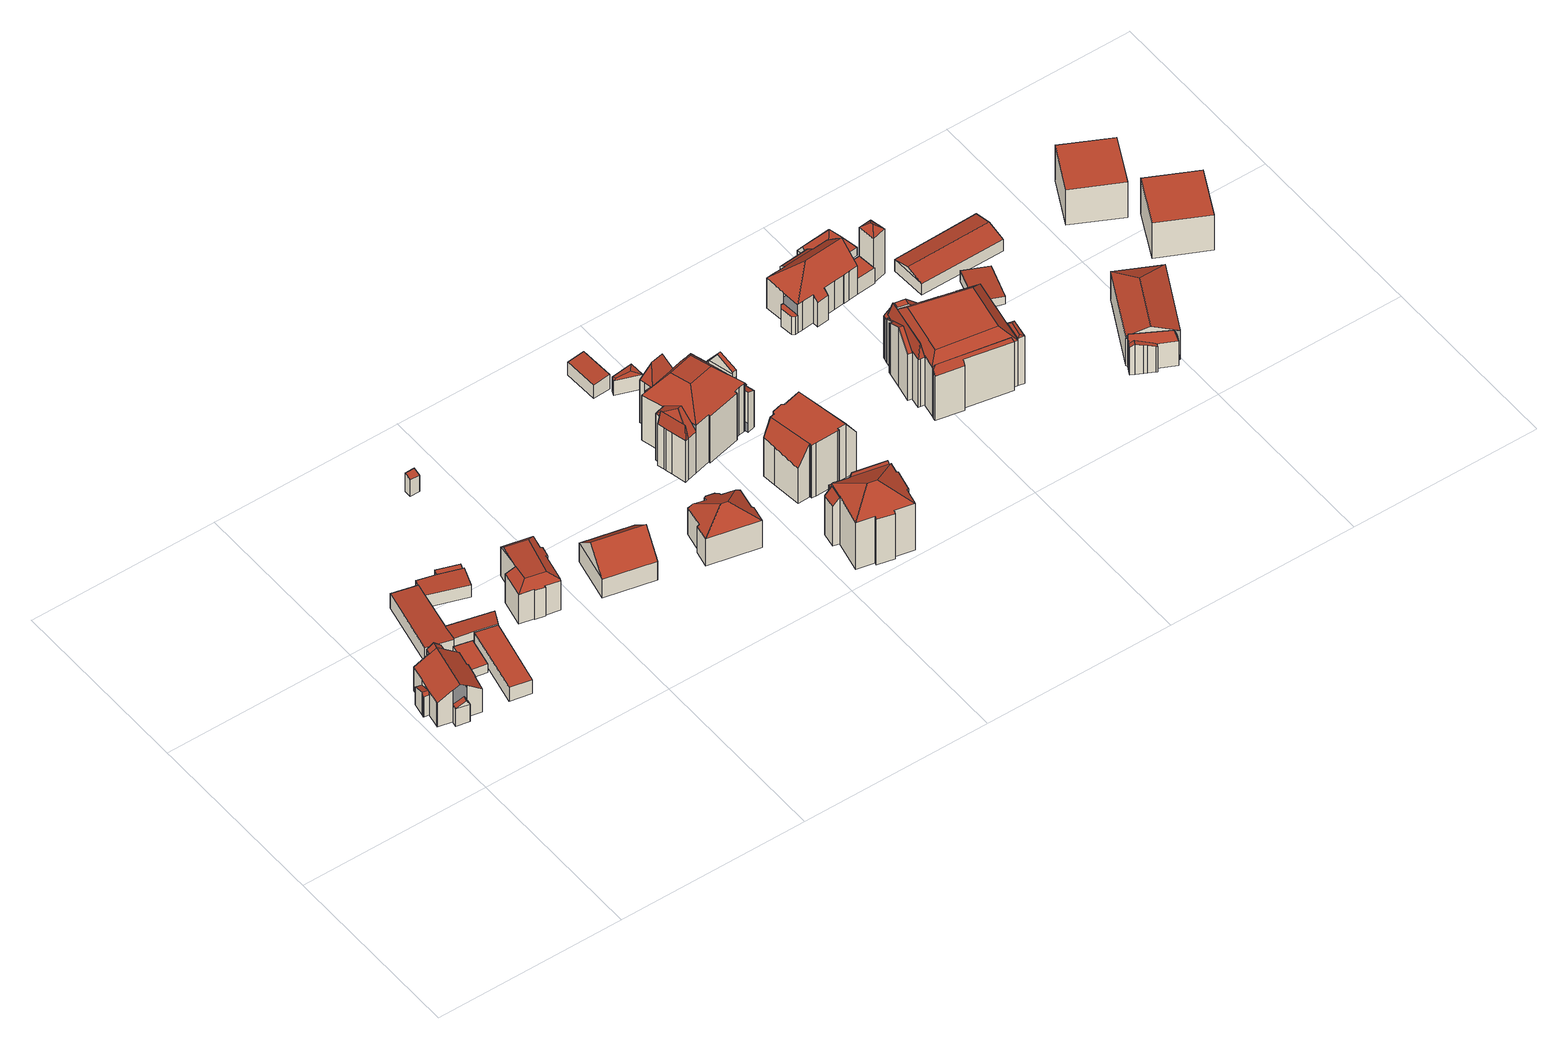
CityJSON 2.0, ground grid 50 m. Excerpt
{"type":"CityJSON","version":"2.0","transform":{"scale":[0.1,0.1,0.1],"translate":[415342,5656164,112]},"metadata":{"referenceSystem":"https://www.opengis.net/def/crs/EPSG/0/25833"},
"CityObjects":{
"building1":{"type":"Building","attributes":{"Gemeindeschluessel":14612000,"Geometrietyp2DReferenz":"3000","function":"31001_9998","roofType":"9999"},"children":["building1-1","building1-2","building1-3","building1-4"]},
"building1-1":{"type":"BuildingPart","attributes":{"Dachtyp_tdc":"tdcGableRoof","Dachneigung":38.47,"QualitaetDacherkennung":21,"Geometrietyp2DReferenz":"3000","measuredHeight":11.34,"roofType":"3100"},"parents":["building1"],"geometry":[{"type":"MultiSurface","lod":"2","boundaries":[[[0,1,2,3]],[[1,4,5,2]],[[4,6,7,5]],[[4,1,8]],[[1,0,9,10,8]],[[6,4,8,10,11]],[[3,2,5,7,12]]],"semantics":{"surfaces":[{"type":"WallSurface"},{"type":"RoofSurface"},{"type":"GroundSurface"}],"values":[0,0,0,0,1,1,2]}}]},
"building1-2":{"type":"BuildingPart","attributes":{"Dachtyp_tdc":"tdcGableRoof","Dachneigung":35.8,"QualitaetDacherkennung":58,"Geometrietyp2DReferenz":"3000","measuredHeight":11.21,"roofType":"3100"},"parents":["building1"],"geometry":[{"type":"MultiSurface","lod":"2","boundaries":[[[13,14,15,16]],[[14,17,18,15]],[[17,19,18]],[[20,21,22]],[[20,23,24,21]],[[23,0,3,24]],[[25,26,27,7,6]],[[26,28,29,27]],[[28,30,31,29]],[[30,32,33,31]],[[32,34,35,33]],[[34,36,37,35]],[[36,38,39,37]],[[38,40,39]],[[41,42,43]],[[41,13,16,42]],[[44,38,36,34,32,30,28,26,25,11,45]],[[45,9,0,23,20,17,14,13,41,44]],[[16,15,18,46,21,24,3,12,7,27,29,31,33,35,37,39,47,42]]],"semantics":{"surfaces":[{"type":"WallSurface"},{"type":"RoofSurface"},{"type":"GroundSurface"}],"values":[0,0,0,0,0,0,0,0,0,0,0,0,0,0,0,0,1,1,2]}}]},
"building1-3":{"type":"BuildingPart","attributes":{"Dachtyp_tdc":"tdcGableRoof","Dachneigung":24.29,"QualitaetDacherkennung":15,"Geometrietyp2DReferenz":"3000","measuredHeight":7.27,"roofType":"3100"},"parents":["building1"],"geometry":[{"type":"MultiSurface","lod":"2","boundaries":[[[19,48,49,18]],[[48,50,51,49]],[[50,52,53,51]],[[52,54,55,53]],[[54,22,21,55]],[[52,50,48,19,56]],[[56,22,54,52]],[[46,18,49,51,53,55,21]]],"semantics":{"surfaces":[{"type":"WallSurface"},{"type":"RoofSurface"},{"type":"GroundSurface"}],"values":[0,0,0,0,0,1,1,2]}}]},
"building1-4":{"type":"BuildingPart","attributes":{"Dachtyp_tdc":"tdcGableRoof","Dachneigung":25.7,"QualitaetDacherkennung":9,"Geometrietyp2DReferenz":"3000","measuredHeight":6.84,"roofType":"3100"},"parents":["building1"],"geometry":[{"type":"MultiSurface","lod":"2","boundaries":[[[40,57,58,39]],[[57,59,60,58]],[[59,43,42,60]],[[59,57,61]],[[57,40,62,61]],[[43,59,61,62,63]],[[39,58,60,42,47]]],"semantics":{"surfaces":[{"type":"WallSurface"},{"type":"RoofSurface"},{"type":"GroundSurface"}],"values":[0,0,0,0,1,1,2]}}]},
"building2":{"type":"Building","attributes":{"Dachtyp_tdc":"tdcPolyFlatRoof","Gemeindeschluessel":14612000,"Dachneigung":0,"QualitaetDacherkennung":89,"Geometrietyp2DReferenz":"3000","measuredHeight":2.73,"function":"31001_9998","roofType":"1000"},"geometry":[{"type":"Solid","lod":"2","boundaries":[[[[64,65,66,67]],[[65,68,69,66]],[[68,70,71,69]],[[70,64,67,71]],[[70,68,65,64]],[[67,66,69,71]]]],"semantics":{"surfaces":[{"type":"WallSurface"},{"type":"RoofSurface"},{"type":"GroundSurface"}],"values":[[0,0,0,0,1,2]]}}]},
"building3":{"type":"Building","attributes":{"Dachtyp_tdc":"tdcPolyFlatRoof","Gemeindeschluessel":14612000,"Dachneigung":0,"QualitaetDacherkennung":85,"Geometrietyp2DReferenz":"3000","measuredHeight":4.4,"function":"31001_9998","roofType":"1000"},"geometry":[{"type":"Solid","lod":"2","boundaries":[[[[72,73,74,75]],[[73,76,77,74]],[[76,78,79,77]],[[78,72,75,79]],[[78,76,73,72]],[[75,74,77,79]]]],"semantics":{"surfaces":[{"type":"WallSurface"},{"type":"RoofSurface"},{"type":"GroundSurface"}],"values":[[0,0,0,0,1,2]]}}]},
"building4":{"type":"Building","attributes":{"Gemeindeschluessel":14612000,"Geometrietyp2DReferenz":"3000","function":"31001_9998","roofType":"9999"},"children":["building4-1","building4-2"]},
"building4-1":{"type":"BuildingPart","attributes":{"Dachtyp_tdc":"tdcPolyFlatRoof","Dachneigung":3.58,"QualitaetDacherkennung":73,"Geometrietyp2DReferenz":"3000","measuredHeight":4.31,"roofType":"2100"},"parents":["building4"],"geometry":[{"type":"MultiSurface","lod":"2","boundaries":[[[80,81,82,83]],[[81,84,85,82]],[[84,86,87,85]],[[86,88,89,90,87]],[[88,86,84,81,80,91]],[[83,82,85,87,90]]],"semantics":{"surfaces":[{"type":"WallSurface"},{"type":"RoofSurface"},{"type":"GroundSurface"}],"values":[0,0,0,0,1,2]}}]},
"building4-2":{"type":"BuildingPart","attributes":{"Dachtyp_tdc":"tdcPolyFlatRoof","Dachneigung":3.45,"QualitaetDacherkennung":62,"Geometrietyp2DReferenz":"3000","measuredHeight":4.46,"roofType":"2100"},"parents":["building4"],"geometry":[{"type":"MultiSurface","lod":"2","boundaries":[[[92,93,94,95]],[[93,96,97,94]],[[96,80,83,97]],[[89,98,99,90]],[[98,92,95,99]],[[98,89,91,80,96,93,92]],[[95,94,97,83,90,99]]],"semantics":{"surfaces":[{"type":"WallSurface"},{"type":"RoofSurface"},{"type":"GroundSurface"}],"values":[0,0,0,0,0,1,2]}}]},
"building5":{"type":"Building","attributes":{"Dachtyp_tdc":"tdcPolyFlatRoof","Gemeindeschluessel":14612000,"Dachneigung":3.29,"QualitaetDacherkennung":78,"Geometrietyp2DReferenz":"3000","measuredHeight":4.27,"function":"31001_9998","roofType":"2100"},"geometry":[{"type":"Solid","lod":"2","boundaries":[[[[100,101,102,103]],[[101,104,97,102]],[[104,93,94,97]],[[93,105,106,94]],[[105,107,108,106]],[[107,100,103,108]],[[107,105,93,104,101,100]],[[103,102,97,94,106,108]]]],"semantics":{"surfaces":[{"type":"WallSurface"},{"type":"RoofSurface"},{"type":"GroundSurface"}],"values":[[0,0,0,0,0,0,1,2]]}}]},
"building6":{"type":"Building","attributes":{"Dachtyp_tdc":"tdcPolyFlatRoof","Gemeindeschluessel":14612000,"Dachneigung":0,"QualitaetDacherkennung":42,"Geometrietyp2DReferenz":"3000","measuredHeight":2.78,"function":"31001_9998","roofType":"1000"},"geometry":[{"type":"Solid","lod":"2","boundaries":[[[[109,110,111,112]],[[110,113,114,111]],[[113,115,116,114]],[[115,109,112,116]],[[115,113,110,109]],[[112,111,114,116]]]],"semantics":{"surfaces":[{"type":"WallSurface"},{"type":"RoofSurface"},{"type":"GroundSurface"}],"values":[[0,0,0,0,1,2]]}}]},
"building7":{"type":"Building","attributes":{"Dachtyp_tdc":"tdcFreeFormRoof","Gemeindeschluessel":14612000,"Dachneigung":2.53,"QualitaetDacherkennung":41,"Geometrietyp2DReferenz":"3000","measuredHeight":10.73,"function":"31001_9998","roofType":"5000"},"geometry":[{"type":"Solid","lod":"2","boundaries":[[[[117,118,119,120]],[[118,121,122,119]],[[121,123,124,122]],[[123,125,126,124]],[[125,127,128,126]],[[127,129,130,128]],[[129,131,132,130]],[[131,133,134,132]],[[133,135,136,134]],[[135,137,138,136]],[[137,139,140,138]],[[139,141,142,140]],[[141,143,144,142]],[[143,117,120,144]],[[145,146,131,129,147]],[[133,146,145,148,149,139,137,135]],[[117,143,141,149,148,150,151,121,118]],[[150,152,125,123,151]],[[148,145,147,127,152,150]],[[127,125,152]],[[141,139,149]],[[123,121,151]],[[133,131,146]],[[129,127,147]],[[120,119,122,124,126,128,130,132,134,136,138,140,142,144]]]],"semantics":{"surfaces":[{"type":"WallSurface"},{"type":"RoofSurface"},{"type":"GroundSurface"}],"values":[[0,0,0,0,0,0,0,0,0,0,0,0,0,0,1,1,1,1,1,0,0,0,0,0,2]]}}]},
"building8":{"type":"Building","attributes":{"Dachtyp_tdc":"tdcPolyFlatRoof","Gemeindeschluessel":14612000,"Dachneigung":16.25,"QualitaetDacherkennung":75,"Geometrietyp2DReferenz":"3000","measuredHeight":5.81,"function":"31001_9998","roofType":"2100"},"geometry":[{"type":"Solid","lod":"2","boundaries":[[[[153,154,155,156]],[[154,157,158,155]],[[157,159,160,158]],[[159,161,162,160]],[[161,153,156,162]],[[161,159,157,154,153]],[[156,155,158,160,162]]]],"semantics":{"surfaces":[{"type":"WallSurface"},{"type":"RoofSurface"},{"type":"GroundSurface"}],"values":[[0,0,0,0,0,1,2]]}}]},
"building9":{"type":"Building","attributes":{"Dachtyp_tdc":"tdcGableRoof","Gemeindeschluessel":14612000,"Dachneigung":44.72,"QualitaetDacherkennung":78,"Geometrietyp2DReferenz":"3000","measuredHeight":11.94,"function":"31001_9998","roofType":"3100"},"geometry":[{"type":"Solid","lod":"2","boundaries":[[[[163,164,165,166]],[[164,167,168,165]],[[167,169,170,168]],[[164,163,171]],[[169,167,172]],[[163,169,172,171]],[[167,164,171,172]],[[169,163,166,170]],[[170,166,165,168]]]],"semantics":{"surfaces":[{"type":"WallSurface"},{"type":"RoofSurface"},{"type":"GroundSurface"}],"values":[[0,0,0,0,0,1,1,0,2]]}}]},
"building10":{"type":"Building","attributes":{"Dachtyp_tdc":"tdcFreeFormRoof","Gemeindeschluessel":14612000,"Dachneigung":28.31,"QualitaetDacherkennung":60,"Geometrietyp2DReferenz":"3000","measuredHeight":11.66,"function":"31001_9998","roofType":"5000"},"geometry":[{"type":"Solid","lod":"2","boundaries":[[[[173,174,175,176]],[[174,177,178,175]],[[177,179,180,178]],[[179,181,182,180]],[[181,183,184,182]],[[183,185,186,184]],[[185,187,188,186]],[[187,189,190,188]],[[189,191,192,190]],[[191,193,194,192]],[[193,195,196,194]],[[195,197,198,196]],[[197,199,200,198]],[[199,173,176,200]],[[201,202,185,183,181,179]],[[173,199,203,204,177,174]],[[177,204,201,179]],[[204,203,197,195,193,191,189,187,202,201]],[[199,197,203]],[[187,185,202]],[[176,175,178,180,182,184,186,188,190,192,194,196,198,200]]]],"semantics":{"surfaces":[{"type":"WallSurface"},{"type":"RoofSurface"},{"type":"GroundSurface"}],"values":[[0,0,0,0,0,0,0,0,0,0,0,0,0,0,1,1,1,1,0,0,2]]}}]},
"building11":{"type":"Building","attributes":{"Dachtyp_tdc":"tdcFreeFormRoof","Gemeindeschluessel":14612000,"Dachneigung":30.34,"QualitaetDacherkennung":12,"Geometrietyp2DReferenz":"3000","measuredHeight":13.09,"function":"31001_9998","roofType":"5000"},"geometry":[{"type":"Solid","lod":"2","boundaries":[[[[205,206,207,208]],[[206,209,210,207]],[[209,211,212,210]],[[211,205,208,212]],[[213,211,209]],[[214,213,209,206]],[[214,206,205]],[[213,214,205,211]],[[208,207,210,212]]]],"semantics":{"surfaces":[{"type":"WallSurface"},{"type":"RoofSurface"},{"type":"GroundSurface"}],"values":[[0,0,0,0,1,1,1,1,2]]}}]},
"building12":{"type":"Building","attributes":{"Gemeindeschluessel":14612000,"Geometrietyp2DReferenz":"3000","function":"31001_9998","roofType":"9999"},"children":["building12-1","building12-2","building12-3"]},
"building12-1":{"type":"BuildingPart","attributes":{"Dachtyp_tdc":"tdcPolyFlatRoof","Dachneigung":54.47,"QualitaetDacherkennung":57,"Geometrietyp2DReferenz":"3000","measuredHeight":14.71,"roofType":"2100"},"parents":["building12"],"geometry":[{"type":"MultiSurface","lod":"2","boundaries":[[[215,216,217,218]],[[216,219,220,217]],[[221,215,218,222]],[[221,219,216,215]],[[218,217,220,222]]],"semantics":{"surfaces":[{"type":"WallSurface"},{"type":"RoofSurface"},{"type":"GroundSurface"}],"values":[0,0,0,1,2]}}]},
"building12-2":{"type":"BuildingPart","attributes":{"Dachtyp_tdc":"tdcFreeFormRoof","Dachneigung":77.56,"QualitaetDacherkennung":29,"Geometrietyp2DReferenz":"3000","measuredHeight":16.3,"roofType":"5000"},"parents":["building12"],"geometry":[{"type":"MultiSurface","lod":"2","boundaries":[[[223,224,225,226]],[[224,227,228,225]],[[227,229,230,228]],[[229,231,232,230]],[[231,233,234,232]],[[233,235,236,234]],[[235,237,238,236]],[[239,223,226,240]],[[237,235,241]],[[235,233,231,229,227,224,223,242,241]],[[223,239,242]],[[239,237,241,242]],[[226,225,228,230,232,234,236,238,240]]],"semantics":{"surfaces":[{"type":"WallSurface"},{"type":"RoofSurface"},{"type":"GroundSurface"}],"values":[0,0,0,0,0,0,0,0,1,1,1,1,2]}}]},
"building12-3":{"type":"BuildingPart","attributes":{"Dachtyp_tdc":"tdcHipRoof","Dachneigung":29.83,"QualitaetDacherkennung":34,"Geometrietyp2DReferenz":"3000","measuredHeight":18.55,"roofType":"3200"},"parents":["building12"],"geometry":[{"type":"MultiSurface","lod":"2","boundaries":[[[243,244,245,246]],[[244,247,248,245]],[[247,249,221,222,248]],[[250,220,219]],[[250,251,252,220]],[[251,253,254,252]],[[253,255,239,240,254]],[[256,238,237]],[[256,257,258,238]],[[257,259,260,258]],[[259,261,262,260]],[[261,263,264,262]],[[263,265,266,264]],[[265,267,268,266]],[[267,269,270,268]],[[269,271,272,270]],[[271,273,274,272]],[[273,243,246,274]],[[269,267,265,263,261,259,257,256,275]],[[250,249,247,276]],[[256,255,253,251,250,276,275]],[[247,244,243,273,271,269,275,276]],[[246,245,248,222,220,252,254,240,238,258,260,262,264,266,268,270,272,274]]],"semantics":{"surfaces":[{"type":"WallSurface"},{"type":"RoofSurface"},{"type":"GroundSurface"}],"values":[0,0,0,0,0,0,0,0,0,0,0,0,0,0,0,0,0,0,1,1,1,1,2]}}]},
"building13":{"type":"Building","attributes":{"Dachtyp_tdc":"tdcPolyFlatRoof","Gemeindeschluessel":14612000,"Dachneigung":4.47,"QualitaetDacherkennung":90,"Geometrietyp2DReferenz":"3000","measuredHeight":4.5,"function":"31001_9998","roofType":"2100"},"geometry":[{"type":"Solid","lod":"2","boundaries":[[[[277,278,279,280]],[[278,281,282,279]],[[281,283,284,282]],[[283,277,280,284]],[[283,281,278,277]],[[280,279,282,284]]]],"semantics":{"surfaces":[{"type":"WallSurface"},{"type":"RoofSurface"},{"type":"GroundSurface"}],"values":[[0,0,0,0,1,2]]}}]},
"building14":{"type":"Building","attributes":{"Gemeindeschluessel":14612000,"Geometrietyp2DReferenz":"3000","function":"31001_9998","roofType":"9999"},"children":["building14-1","building14-2","building14-3","building14-4","building14-5","building14-6"]},
"building14-1":{"type":"BuildingPart","attributes":{"Dachtyp_tdc":"tdcPolyFlatRoof","Dachneigung":27.38,"QualitaetDacherkennung":19,"Geometrietyp2DReferenz":"3000","measuredHeight":12.71,"roofType":"2100"},"parents":["building14"],"geometry":[{"type":"MultiSurface","lod":"2","boundaries":[[[285,286,287,288]],[[286,289,290,287]],[[289,291,292,290]],[[289,286,285,293,294,295,291]],[[292,296,297,298,288,287,290]]],"semantics":{"surfaces":[{"type":"WallSurface"},{"type":"RoofSurface"},{"type":"GroundSurface"}],"values":[0,0,0,1,2]}}]},
"building14-2":{"type":"BuildingPart","attributes":{"Dachtyp_tdc":"tdcFreeFormRoof","Dachneigung":83.71,"QualitaetDacherkennung":43,"Geometrietyp2DReferenz":"3000","measuredHeight":17.27,"roofType":"5000"},"parents":["building14"],"geometry":[{"type":"MultiSurface","lod":"2","boundaries":[[[299,300,301,302]],[[300,303,304,301]],[[303,305,306,304]],[[305,307,308,306]],[[307,309,310,308]],[[311,312,313]],[[311,299,302,312]],[[309,307,314]],[[307,305,303,300,299,315,314]],[[299,311,315]],[[311,316,309,314,315]],[[302,301,304,306,308,310,312]]],"semantics":{"surfaces":[{"type":"WallSurface"},{"type":"RoofSurface"},{"type":"GroundSurface"}],"values":[0,0,0,0,0,0,0,1,1,1,1,2]}}]},
"building14-3":{"type":"BuildingPart","attributes":{"Dachtyp_tdc":"tdcGableRoof","Dachneigung":54.85,"QualitaetDacherkennung":37,"Geometrietyp2DReferenz":"3000","measuredHeight":18.98,"roofType":"3100"},"parents":["building14"],"geometry":[{"type":"MultiSurface","lod":"2","boundaries":[[[317,318,285,288,319]],[[320,317,319,321]],[[320,322,323,324,317]],[[325,324,323,326]],[[318,325,326,327,328]],[[317,324,325,318]],[[319,288,298,321]]],"semantics":{"surfaces":[{"type":"WallSurface"},{"type":"RoofSurface"},{"type":"GroundSurface"}],"values":[0,0,1,1,0,0,2]}}]},
"building14-4":{"type":"BuildingPart","attributes":{"Dachtyp_tdc":"tdcCutTentRoof","Dachneigung":32.06,"QualitaetDacherkennung":40,"Geometrietyp2DReferenz":"3000","measuredHeight":19.08,"roofType":"9999"},"parents":["building14"],"geometry":[{"type":"MultiSurface","lod":"2","boundaries":[[[329,295,296,295]],[[330,331,332,297,294]],[[331,333,334,332]],[[333,335,336,334]],[[335,337,338,336]],[[337,339,340,338]],[[339,341,342,340]],[[341,343,344,342]],[[343,345,346,344]],[[347,348,349,350]],[[348,351,352,349]],[[351,353,354,352]],[[355,356,357,358,359]],[[356,360,361,357]],[[360,362,321,361]],[[362,363,320,321]],[[345,343,341,339,337,335,333,331,330,329,330,364,365]],[[348,347,366,367,345,365,368]],[[360,356,355,369,370,353,351,348,368,371]],[[330,327,322,363,362,360,371,364]],[[371,368,365,364]],[[297,296,297,332,334,336,338,340,342,344,372,350,349,352,354,373,374,358,357,361,321,298]]],"semantics":{"surfaces":[{"type":"WallSurface"},{"type":"RoofSurface"},{"type":"GroundSurface"}],"values":[0,0,0,0,0,0,0,0,0,0,0,0,0,0,0,0,1,1,1,1,1,2]}}]},
"building14-5":{"type":"BuildingPart","attributes":{"Dachtyp_tdc":"tdcFreeFormRoof","Dachneigung":71.34,"QualitaetDacherkennung":23,"Geometrietyp2DReferenz":"3000","measuredHeight":19.02,"roofType":"5000"},"parents":["building14"],"geometry":[{"type":"MultiSurface","lod":"2","boundaries":[[[375,376,377,378]],[[376,359,358,377]],[[379,380,381,354,353]],[[380,375,378,381]],[[382,383,384,385]],[[383,359,376,375,384]],[[375,380,385,384]],[[380,379,370,382,385]],[[378,377,358,374,373,354,381]]],"semantics":{"surfaces":[{"type":"WallSurface"},{"type":"RoofSurface"},{"type":"GroundSurface"}],"values":[0,0,0,0,1,1,1,1,2]}}]},
"building14-6":{"type":"BuildingPart","attributes":{"Dachtyp_tdc":"tdcHipAndGableRoof","Dachneigung":67.8,"QualitaetDacherkennung":30,"Geometrietyp2DReferenz":"3000","measuredHeight":18.27,"roofType":"5000"},"parents":["building14"],"geometry":[{"type":"MultiSurface","lod":"2","boundaries":[[[386,387,388,310,309]],[[387,389,347,350,388]],[[387,386,316,313,390]],[[313,391,346,367,392,390]],[[392,389,387,390]],[[312,310,388,350,372,344]],[[391,313,312,344]]],"semantics":{"surfaces":[{"type":"WallSurface"},{"type":"RoofSurface"},{"type":"GroundSurface"}],"values":[0,0,1,1,1,2,0]}}]},
"building15":{"type":"Building","attributes":{"Dachtyp_tdc":"tdcFreeFormRoof","Gemeindeschluessel":14612000,"Dachneigung":13.1,"QualitaetDacherkennung":13,"Geometrietyp2DReferenz":"3000","measuredHeight":4.85,"function":"31001_9998","roofType":"5000"},"geometry":[{"type":"Solid","lod":"2","boundaries":[[[[393,394,395,396]],[[397,393,398]],[[399,397,398,400]],[[399,400,394]],[[397,399,394,393]],[[395,401,402,396]],[[394,400,401,395]],[[400,398,402,401]],[[398,393,396,402]]]],"semantics":{"surfaces":[{"type":"WallSurface"},{"type":"RoofSurface"},{"type":"GroundSurface"}],"values":[[0,1,1,1,1,2,0,0,0]]}}]},
"building16":{"type":"Building","attributes":{"Dachtyp_tdc":"tdcCutGableRoof","Gemeindeschluessel":14612000,"Dachneigung":0.082,"QualitaetDacherkennung":46,"Geometrietyp2DReferenz":"3000","measuredHeight":16.87,"function":"31001_9998","roofType":"9999"},"geometry":[{"type":"Solid","lod":"2","boundaries":[[[[403,404,405,406]],[[404,407,408,405]],[[407,409,410,408]],[[409,411,412,410]],[[411,413,414,412]],[[413,415,416,414]],[[415,417,418,416]],[[417,419,420,418]],[[419,421,422,420]],[[421,423,424,422]],[[423,425,426,424]],[[425,427,428,426]],[[427,429,430,428]],[[429,431,432,430]],[[431,433,434,432]],[[433,435,436,434]],[[435,437,438,436]],[[437,439,440,438]],[[439,441,442,440]],[[441,443,444,442]],[[443,445,446,444]],[[445,447,448,446]],[[447,403,406,448]],[[443,441,439,437,435]],[[421,419,417,415,413,411,409,407]],[[435,433,431,429,427,425,423,421,407,404,403,447,445,443]],[[406,405,408,410,412,414,416,418,420,422,424,426,428,430,432,434,436,438,440,442,444,446,448]]]],"semantics":{"surfaces":[{"type":"WallSurface"},{"type":"RoofSurface"},{"type":"GroundSurface"}],"values":[[0,0,0,0,0,0,0,0,0,0,0,0,0,0,0,0,0,0,0,0,0,0,0,1,1,1,2]]}}]},
"building17":{"type":"Building","attributes":{"Gemeindeschluessel":14612000,"Geometrietyp2DReferenz":"3000","function":"31001_9998","roofType":"9999"},"children":["building17-1","building17-2","building17-3","building17-4","building17-5","building17-6"]},
"building17-1":{"type":"BuildingPart","attributes":{"Dachtyp_tdc":"tdcGableRoof","Dachneigung":32.53,"QualitaetDacherkennung":45,"Geometrietyp2DReferenz":"3000","measuredHeight":18.75,"roofType":"3100"},"parents":["building17"],"geometry":[{"type":"MultiSurface","lod":"2","boundaries":[[[449,450,451,452]],[[450,453,454,451]],[[455,456,457,458]],[[456,459,460,457]],[[459,461,462,460]],[[461,463,464,462]],[[463,449,452,464]],[[459,456,455,465,466]],[[466,467,453,450,449,463,461,459]],[[452,451,454,468,458,457,460,462,464]]],"semantics":{"surfaces":[{"type":"WallSurface"},{"type":"RoofSurface"},{"type":"GroundSurface"}],"values":[0,0,0,0,0,0,0,1,1,2]}}]},
"building17-2":{"type":"BuildingPart","attributes":{"Dachtyp_tdc":"tdcCutGableRoof","Dachneigung":48.8,"QualitaetDacherkennung":28,"Geometrietyp2DReferenz":"3000","measuredHeight":16.14,"roofType":"9999"},"parents":["building17"],"geometry":[{"type":"MultiSurface","lod":"2","boundaries":[[[469,470,471,472]],[[470,473,474,471]],[[473,475,476,474]],[[477,469,472,451]],[[469,477,478,479,480,481,482,483,470]],[[484,485,486,487,488]],[[482,486,485,483]],[[473,484,488,475]],[[470,483,485,484,473]],[[472,471,474,476,489,454,451]]],"semantics":{"surfaces":[{"type":"WallSurface"},{"type":"RoofSurface"},{"type":"GroundSurface"}],"values":[0,0,0,0,1,1,1,0,0,2]}}]},
"building17-3":{"type":"BuildingPart","attributes":{"Dachtyp_tdc":"tdcFreeFormRoof","Dachneigung":11.86,"QualitaetDacherkennung":32,"Geometrietyp2DReferenz":"3000","measuredHeight":15.13,"roofType":"5000"},"parents":["building17"],"geometry":[{"type":"MultiSurface","lod":"2","boundaries":[[[490,491,492,493,494]],[[491,495,496,492]],[[495,497,498,499,496]],[[500,497,495]],[[501,500,495,491]],[[501,491,490]],[[500,501,490,497]],[[493,492,496,499]]],"semantics":{"surfaces":[{"type":"WallSurface"},{"type":"RoofSurface"},{"type":"GroundSurface"}],"values":[0,0,0,1,1,1,1,2]}}]},
"building17-4":{"type":"BuildingPart","attributes":{"Dachtyp_tdc":"tdcCutTentRoof","Dachneigung":0.927,"QualitaetDacherkennung":54,"Geometrietyp2DReferenz":"3000","measuredHeight":18.11,"roofType":"9999"},"parents":["building17"],"geometry":[{"type":"MultiSurface","lod":"2","boundaries":[[[502,503,504,505]],[[503,506,507,504]],[[506,508,509,507]],[[508,510,511,509]],[[510,512,513,511]],[[512,494,493,513]],[[498,514,515,499]],[[516,517,518,519,520,521]],[[522,523,524,476,475,488]],[[523,502,505,524]],[[498,494,512,525,526]],[[516,527,514,498,526,528]],[[529,517,516,528,530]],[[512,510,508,506,503,502,523,522,487,481,529,530,525]],[[530,528,526,525]],[[505,504,507,509,511,513,493,499,515,520,519,489,476,524]]],"semantics":{"surfaces":[{"type":"WallSurface"},{"type":"RoofSurface"},{"type":"GroundSurface"}],"values":[0,0,0,0,0,0,0,0,0,0,1,1,1,1,1,2]}}]},
"building17-5":{"type":"BuildingPart","attributes":{"Dachtyp_tdc":"tdcFreeFormRoof","Dachneigung":78.67,"QualitaetDacherkennung":33,"Geometrietyp2DReferenz":"3000","measuredHeight":19.23,"roofType":"5000"},"parents":["building17"],"geometry":[{"type":"MultiSurface","lod":"2","boundaries":[[[518,531,532,519]],[[531,533,534,532]],[[533,535,455,458,534]],[[518,536,537,538]],[[536,479,539,537]],[[539,467,540,465,535,533,538,537]],[[533,531,518,538]],[[458,468,454,489,519,532,534]]],"semantics":{"surfaces":[{"type":"WallSurface"},{"type":"RoofSurface"},{"type":"GroundSurface"}],"values":[0,0,0,1,1,1,1,2]}}]},
"building17-6":{"type":"BuildingPart","attributes":{"Dachtyp_tdc":"tdcFreeFormRoof","Dachneigung":65.81,"QualitaetDacherkennung":9,"Geometrietyp2DReferenz":"3000","measuredHeight":16.52,"roofType":"5000"},"parents":["building17"],"geometry":[{"type":"MultiSurface","lod":"2","boundaries":[[[541,542,543,544]],[[542,545,546,543]],[[545,547,548,546]],[[547,521,520,548]],[[549,550,551,515,514]],[[550,541,544,551]],[[521,547,552]],[[547,545,542,541,550,553,552]],[[550,549,553]],[[549,527,521,552,553]],[[544,543,546,548,520,515,551]]],"semantics":{"surfaces":[{"type":"WallSurface"},{"type":"RoofSurface"},{"type":"GroundSurface"}],"values":[0,0,0,0,0,0,1,1,1,1,2]}}]},
"building18":{"type":"Building","attributes":{"Gemeindeschluessel":14612000,"Geometrietyp2DReferenz":"3000","function":"31001_9998","roofType":"9999"},"children":["building18-1","building18-2","building18-3","building18-4"]},
"building18-1":{"type":"BuildingPart","attributes":{"Dachtyp_tdc":"tdcPolyFlatRoof","Dachneigung":0,"QualitaetDacherkennung":56,"Geometrietyp2DReferenz":"3000","measuredHeight":5.56,"roofType":"1000"},"parents":["building18"],"geometry":[{"type":"MultiSurface","lod":"2","boundaries":[[[554,555,556,557]],[[555,558,559,556]],[[560,561,562,563]],[[561,564,565,562]],[[564,554,557,565]],[[564,561,560,558,555,554]],[[557,556,559,563,562,565]]],"semantics":{"surfaces":[{"type":"WallSurface"},{"type":"RoofSurface"},{"type":"GroundSurface"}],"values":[0,0,0,0,0,1,2]}}]},
"building18-2":{"type":"BuildingPart","attributes":{"Dachtyp_tdc":"tdcHipAndGableRoof","Dachneigung":42.59,"QualitaetDacherkennung":47,"Geometrietyp2DReferenz":"3000","measuredHeight":13.9,"roofType":"5000"},"parents":["building18"],"geometry":[{"type":"MultiSurface","lod":"2","boundaries":[[[566,567,568,569]],[[566,570,571,567]],[[570,572,573,571]],[[572,574,575,573]],[[574,576,577,578,575]],[[579,580,581,582,583]],[[580,584,585,581]],[[584,586,587,585]],[[586,588,589,587]],[[588,590,591,589]],[[590,592,593,591]],[[592,594,595,593]],[[594,596,597,595]],[[596,598,599,597]],[[598,600,563,599]],[[600,560,563]],[[601,602,603,559,558]],[[602,604,605,603]],[[604,606,607,608,605]],[[602,601,600,609]],[[600,598,596,594,592,590,588,586,584,580,579,576,574,609]],[[574,572,570,566,569,606,604,602,609]],[[568,567,571,573,575,578,582,581,585,587,589,591,593,595,597,599,563,559,603,605,608]]],"semantics":{"surfaces":[{"type":"WallSurface"},{"type":"RoofSurface"},{"type":"GroundSurface"}],"values":[0,0,0,0,0,0,0,0,0,0,0,0,0,0,0,0,0,0,0,1,1,1,2]}}]},
"building18-3":{"type":"BuildingPart","attributes":{"Dachtyp_tdc":"tdcPolyFlatRoof","Dachneigung":0,"QualitaetDacherkennung":80,"Geometrietyp2DReferenz":"3000","measuredHeight":4.87,"roofType":"1000"},"parents":["building18"],"geometry":[{"type":"MultiSurface","lod":"2","boundaries":[[[610,611,612,613]],[[611,614,615,612]],[[614,583,582,615]],[[577,610,613,578]],[[577,583,614,611,610]],[[613,612,615,582,578]]],"semantics":{"surfaces":[{"type":"WallSurface"},{"type":"RoofSurface"},{"type":"GroundSurface"}],"values":[0,0,0,0,1,2]}}]},
"building18-4":{"type":"BuildingPart","attributes":{"Dachtyp_tdc":"tdcPolyFlatRoof","Dachneigung":38.22,"QualitaetDacherkennung":74,"Geometrietyp2DReferenz":"3000","measuredHeight":9.48,"roofType":"2100"},"parents":["building18"],"geometry":[{"type":"MultiSurface","lod":"2","boundaries":[[[607,604,605,608]],[[604,616,617,605]],[[616,618,619,617]],[[618,620,621,619]],[[620,622,623,621]],[[622,569,568,623]],[[622,620,618,616,604,607,569]],[[568,608,605,617,619,621,623]]],"semantics":{"surfaces":[{"type":"WallSurface"},{"type":"RoofSurface"},{"type":"GroundSurface"}],"values":[0,0,0,0,0,0,1,2]}}]},
"building19":{"type":"Building","attributes":{"Dachtyp_tdc":"tdcFreeFormRoof","Gemeindeschluessel":14612000,"Dachneigung":56.43,"QualitaetDacherkennung":31,"Geometrietyp2DReferenz":"3000","measuredHeight":5.97,"function":"31001_9998","roofType":"5000"},"geometry":[{"type":"Solid","lod":"2","boundaries":[[[[624,625,626,627]],[[625,628,629,626]],[[628,630,631,629]],[[630,632,633,631]],[[632,634,635,633]],[[634,636,637,635]],[[636,624,627,637]],[[638,636,634]],[[639,632,630]],[[638,632,639]],[[632,638,634]],[[640,641,639,630,628]],[[640,628,625]],[[641,640,625,624]],[[638,639,641,624,636]],[[627,626,629,631,633,635,637]]]],"semantics":{"surfaces":[{"type":"WallSurface"},{"type":"RoofSurface"},{"type":"GroundSurface"}],"values":[[0,0,0,0,0,0,0,1,1,1,1,1,0,1,1,2]]}}]},
"building20":{"type":"Building","attributes":{"Dachtyp_tdc":"tdcFreeFormRoof","Gemeindeschluessel":14612000,"Dachneigung":40.05,"QualitaetDacherkennung":5,"Geometrietyp2DReferenz":"3000","measuredHeight":15.67,"function":"31001_9998","roofType":"5000"},"geometry":[{"type":"Solid","lod":"2","boundaries":[[[[642,643,644,645]],[[643,646,647,644]],[[646,648,649,647]],[[648,642,645,649]],[[650,648,646]],[[651,650,646,643]],[[651,643,642]],[[650,651,642,648]],[[645,644,647,649]]]],"semantics":{"surfaces":[{"type":"WallSurface"},{"type":"RoofSurface"},{"type":"GroundSurface"}],"values":[[0,0,0,0,1,1,1,1,2]]}}]},
"building21":{"type":"Building","attributes":{"Dachtyp_tdc":"tdcPolyFlatRoof","Gemeindeschluessel":14612000,"Dachneigung":6.7,"QualitaetDacherkennung":69,"Geometrietyp2DReferenz":"3000","measuredHeight":3.25,"function":"31001_9998","roofType":"2100"},"geometry":[{"type":"Solid","lod":"2","boundaries":[[[[652,653,654,655]],[[653,656,657,654]],[[656,658,659,657]],[[658,652,655,659]],[[658,656,653,652]],[[655,654,657,659]]]],"semantics":{"surfaces":[{"type":"WallSurface"},{"type":"RoofSurface"},{"type":"GroundSurface"}],"values":[[0,0,0,0,1,2]]}}]},
"building22":{"type":"Building","attributes":{"Dachtyp_tdc":"tdcGableRoof","Gemeindeschluessel":14612000,"Dachneigung":14.41,"QualitaetDacherkennung":68,"Geometrietyp2DReferenz":"3000","measuredHeight":4.89,"function":"31001_9998","roofType":"3100"},"geometry":[{"type":"Solid","lod":"2","boundaries":[[[[660,661,662,663]],[[661,664,665,662]],[[664,666,667,665]],[[666,660,663,667]],[[664,661,668]],[[660,666,669]],[[661,660,669,668]],[[666,664,668,669]],[[663,662,665,667]]]],"semantics":{"surfaces":[{"type":"WallSurface"},{"type":"RoofSurface"},{"type":"GroundSurface"}],"values":[[0,0,0,0,0,0,1,1,2]]}}]},
"building23":{"type":"Building","attributes":{"Gemeindeschluessel":14612000,"Geometrietyp2DReferenz":"3000","function":"31001_9998","roofType":"9999"},"children":["building23-1","building23-2","building23-3"]},
"building23-1":{"type":"BuildingPart","attributes":{"Dachtyp_tdc":"tdcFreeFormRoof","Dachneigung":71.16,"QualitaetDacherkennung":18,"Geometrietyp2DReferenz":"3000","measuredHeight":10.51,"roofType":"5000"},"parents":["building23"],"geometry":[{"type":"MultiSurface","lod":"2","boundaries":[[[670,671,672,673]],[[671,674,675,672]],[[674,676,677,675]],[[678,679,680,681]],[[679,682,683,680]],[[684,670,673,685]],[[679,678,686]],[[678,676,674,671,670,686]],[[670,684,687,682,679,686]],[[673,672,675,677,681,680,683,688,685]]],"semantics":{"surfaces":[{"type":"WallSurface"},{"type":"RoofSurface"},{"type":"GroundSurface"}],"values":[0,0,0,0,0,0,1,1,1,2]}}]},
"building23-2":{"type":"BuildingPart","attributes":{"Dachtyp_tdc":"tdcGableRoof","Dachneigung":18.92,"QualitaetDacherkennung":22,"Geometrietyp2DReferenz":"3000","measuredHeight":9.69,"roofType":"3100"},"parents":["building23"],"geometry":[{"type":"MultiSurface","lod":"2","boundaries":[[[689,690,691,692]],[[690,693,694,691]],[[693,695,696,694]],[[695,697,698,696]],[[697,699,684,685,698]],[[700,701,702,683,682]],[[701,689,692,702]],[[703,699,697,695]],[[695,693,690,689,701,700,703]],[[692,691,694,696,698,685,688,683,702]]],"semantics":{"surfaces":[{"type":"WallSurface"},{"type":"RoofSurface"},{"type":"GroundSurface"}],"values":[0,0,0,0,0,0,0,1,1,2]}}]},
"building23-3":{"type":"BuildingPart","attributes":{"Dachtyp_tdc":"tdcHipAndGableRoof","Dachneigung":18.76,"QualitaetDacherkennung":33,"Geometrietyp2DReferenz":"3000","measuredHeight":11.4,"roofType":"5000"},"parents":["building23"],"geometry":[{"type":"MultiSurface","lod":"2","boundaries":[[[704,705,706,677,676]],[[705,707,708,706]],[[707,709,710,708]],[[707,705,711]],[[704,709,712]],[[705,704,712,711]],[[709,707,711,712]],[[677,706,708,710,681]]],"semantics":{"surfaces":[{"type":"WallSurface"},{"type":"RoofSurface"},{"type":"GroundSurface"}],"values":[0,0,0,1,0,1,1,2]}}]},
"building24":{"type":"Building","attributes":{"Dachtyp_tdc":"tdcPolyFlatRoof","Gemeindeschluessel":14612000,"Dachneigung":0,"QualitaetDacherkennung":79,"Geometrietyp2DReferenz":"3000","measuredHeight":11.17,"function":"31001_9998","roofType":"1000"},"geometry":[{"type":"Solid","lod":"2","boundaries":[[[[713,714,715,716]],[[714,717,718,715]],[[717,719,720,718]],[[719,713,716,720]],[[719,717,714,713]],[[716,715,718,720]]]],"semantics":{"surfaces":[{"type":"WallSurface"},{"type":"RoofSurface"},{"type":"GroundSurface"}],"values":[[0,0,0,0,1,2]]}}]},
"building25":{"type":"Building","attributes":{"Dachtyp_tdc":"tdcPolyFlatRoof","Gemeindeschluessel":14612000,"Dachneigung":0,"QualitaetDacherkennung":80,"Geometrietyp2DReferenz":"3000","measuredHeight":11.18,"function":"31001_9998","roofType":"1000"},"geometry":[{"type":"Solid","lod":"2","boundaries":[[[[721,722,723,724]],[[722,725,726,723]],[[725,727,728,726]],[[727,721,724,728]],[[727,725,722,721]],[[724,723,726,728]]]],"semantics":{"surfaces":[{"type":"WallSurface"},{"type":"RoofSurface"},{"type":"GroundSurface"}],"values":[[0,0,0,0,1,2]]}}]}
},
"vertices":[
[75,309,119],[78,323,119],[78,323,19],[75,309,19],[112,316,118],[112,316,19],[109,302,118],[109,302,19],[95,320,132],[75,308,119],[92,305,132],[104,303,122],[92,305,19],
[13,197,94],[14,200,94],[14,200,19],[13,197,19],[21,236,94],[21,236,19],[21,236,82],[30,277,94],[30,277,19],[30,277,75],[38,316,94],[38,316,19],[109,302,119],[145,294,92],[145,294,19],[137,255,92],[137,255,19],[140,254,90],[140,254,19],[131,213,90],[131,213,19],[129,213,92],[129,213,19],[120,174,92],[120,174,19],[84,182,119],[84,182,19],[84,182,73],[50,189,119],[50,189,19],[50,189,74],[67,185,131],[92,305,131],[23,242,19],[67,185,19],
[8,238,82],[8,238,19],[7,239,82],[7,239,19],[8,245,91],[8,245,19],[15,280,75],[15,280,19],[23,242,91],
[81,167,73],[81,167,19],[47,174,74],[47,174,19],[74,169,87],[77,183,87],[67,185,83],
[203,266,42],[156,275,42],[156,275,15],[203,266,15],[173,354,42],[173,354,15],[219,344,42],[219,344,15],
[189,169,58],[227,349,58],[227,349,14],[189,169,14],[283,336,58],[283,336,14],[244,157,58],[244,157,14],
[188,403,57],[303,375,57],[303,375,16],[188,403,16],[283,336,60],[283,336,16],[227,349,60],[227,349,16],[180,359,60],[180,359,57],[180,359,16],[188,402,57],
[147,551,61],[215,538,57],[215,538,16],[147,551,16],[208,505,57],[208,505,16],[110,374,61],[110,374,16],
[326,519,58],[309,471,55],[309,471,16],[326,519,16],[208,505,55],[218,552,58],[218,552,16],[270,538,58],[270,538,16],
[326,519,43],[270,538,43],[270,538,15],[326,519,15],[279,564,43],[279,564,15],[335,545,43],[335,545,15],
[409,331,103],[384,337,103],[384,337,11],[409,331,11],[384,339,104],[384,339,11],[347,347,103],[347,347,11],[362,417,102],[362,417,11],[387,411,116],[387,411,11],[404,489,101],[404,489,11],[479,473,101],[479,473,11],[470,434,105],[470,434,11],[476,433,102],[476,433,11],[470,405,102],[470,405,11],[465,406,105],[465,406,11],[447,326,104],[447,326,11],[409,334,104],[409,334,11],[460,462,113],[478,469,105],[401,475,113],[431,357,118],[448,329,106],[379,368,118],[349,347,104],[386,411,116],
[382,793,71],[382,813,77],[382,813,19],[382,793,19],[405,813,77],[405,813,19],[407,813,77],[407,813,19],[407,793,71],[407,793,19],
[538,296,76],[564,416,75],[564,416,17],[538,296,17],[694,388,75],[694,388,17],[668,268,76],[668,268,17],[551,356,136],[681,327,136],
[916,257,105],[921,255,101],[921,255,18],[916,257,18],[911,210,104],[911,210,18],[778,238,104],[778,238,18],[787,283,101],[787,283,18],[792,282,105],[792,282,18],[804,340,101],[804,340,18],[848,330,108],[848,330,18],[850,342,102],[850,342,18],[859,349,97],[859,349,18],[880,344,97],[880,344,18],[885,334,102],[885,334,18],[883,324,108],[883,324,18],[928,314,102],[928,314,18],[850,281,135],[817,337,108],[917,316,108],[868,277,135],
[1066,157,141],[1071,181,141],[1071,181,18],[1066,157,18],[1099,175,141],[1099,175,18],[1094,151,141],[1094,151,18],[1084,165,148],[1080,166,148],
[1038,122,141],[1046,161,141],[1046,161,17],[1038,122,17],[1062,157,164],[1062,157,17],[1054,118,164],[1054,118,17],
[1109,158,155],[1111,158,154],[1111,158,17],[1109,158,17],[1129,154,155],[1129,154,17],[1147,151,155],[1147,151,17],[1149,159,117],[1149,159,17],[1206,147,118],[1206,147,17],[1204,139,155],[1204,139,17],[1202,128,155],[1202,128,17],[1107,148,155],[1107,148,17],[1198,134,180],[1113,152,179],
[1081,19,161],[1082,25,165],[1082,25,17],[1081,19,17],[1037,35,165],[1037,35,17],[1054,118,170],[1062,157,172],[1066,157,172],[1066,157,17],[1094,151,172],[1094,151,17],[1107,148,172],[1202,128,172],[1197,103,171],[1197,103,17],[1202,102,168],[1202,102,17],[1201,97,167],[1201,97,17],[1192,53,165],[1192,53,17],[1191,48,165],[1191,48,17],[1186,49,167],[1186,49,17],[1177,5,165],[1177,5,17],[1127,15,165],[1127,15,17],[1125,9,161],[1125,9,17],[1131,82,203],[1107,87,203],
[930,797,61],[884,795,57],[884,795,16],[930,797,16],[880,886,57],[880,886,16],[926,888,61],[926,888,16],
[1095,555,136],[1106,558,130],[1106,558,14],[1095,555,14],[1116,517,130],[1116,517,14],[1096,512,141],[1096,512,14],[1085,553,141],[1093,521,141],[1095,516,141],[1095,516,14],[1093,521,14],[1085,553,14],
[896,472,145],[887,510,144],[887,510,14],[896,472,14],[883,526,145],[883,526,14],[882,532,145],[882,532,14],[877,550,145],[877,550,14],[886,552,145],[886,552,14],[905,474,145],[905,474,14],[905,474,144],[883,547,186],[899,478,187],[903,481,145],
[1076,631,156],[1095,555,156],[1076,631,14],[1066,628,156],[1066,628,14],[1067,626,159],[1075,596,204],[1084,598,204],[1095,555,177],[1085,553,177],[1085,553,163],[1085,553,156],
[1095,516,162],[1093,521,165],[1091,520,165],[1091,520,14],[1076,517,165],[1076,517,14],[1062,513,165],[1062,513,14],[1063,508,162],[1063,508,14],[974,487,162],[974,487,14],[973,491,164],[973,491,14],[932,481,164],[932,481,14],[932,481,165],[932,481,144],[910,572,160],[895,632,156],[895,632,14],[910,572,14],[914,637,156],[914,637,14],[926,665,122],[926,665,14],[1034,665,157],[1035,665,157],[1035,665,14],[1034,665,14],[1034,665,47],[1056,670,157],[1056,670,14],[1066,628,160],[1066,628,159],[1041,574,205],[974,558,205],[922,523,162],[928,497,164],[960,614,202],[931,640,157],[930,645,150],[1027,630,202],[922,523,14],[931,640,14],[1001,657,14],
[992,692,150],[995,680,150],[995,680,14],[992,692,14],[926,665,150],[923,677,150],[923,677,14],[931,640,150],[1001,657,150],[979,670,204],[945,663,204],
[886,552,161],[883,565,163],[883,565,14],[910,572,163],[912,521,197],[932,481,143],[922,523,197],
[988,754,61],[925,776,61],[925,776,16],[988,754,16],[972,777,64],[987,795,61],[935,780,62],[930,788,61],[930,788,16],[987,795,16],
[1108,406,185],[1113,401,185],[1113,401,17],[1108,406,17],[1161,413,186],[1161,413,17],[1181,417,155],[1181,417,17],[1192,369,151],[1192,369,17],[1197,369,144],[1197,369,17],[1208,320,140],[1208,320,17],[1203,318,148],[1203,318,17],[1214,272,144],[1214,272,17],[1186,272,186],[1186,272,17],[1163,272,186],[1163,272,17],[1163,267,186],[1163,267,17],[1159,267,186],[1159,267,17],[1100,266,185],[1100,266,17],[1088,266,185],[1088,266,17],[1088,272,185],[1088,272,17],[1086,272,185],[1086,272,17],[1055,271,127],[1055,271,17],[1047,347,136],[1047,347,17],[1043,383,140],[1043,383,17],[1066,389,185],[1066,389,17],[1079,392,185],[1079,392,17],[1081,399,185],[1081,399,17],
[1461,471,172],[1467,501,153],[1467,501,14],[1461,471,14],[1470,501,153],[1470,501,14],[1446,379,160],[1435,381,160],[1435,381,14],[1446,379,14],[1444,427,202],[1444,427,14],[1452,466,176],[1452,466,14],[1453,473,172],[1453,473,14],[1447,384,165],[1455,425,202],[1466,483,165],[1455,425,14],
[1469,512,146],[1470,517,146],[1470,517,14],[1469,512,14],[1551,501,146],[1551,501,14],[1548,486,146],[1548,486,14],[1467,501,147],[1470,501,150],[1483,498,165],[1486,498,169],[1489,497,172],[1492,497,176],[1495,512,176],[1551,501,150],[1523,507,176],[1520,491,176],[1527,490,169],[1548,486,150],[1486,498,14],
[1666,324,164],[1682,321,164],[1682,321,14],[1666,324,14],[1666,324,158],[1672,270,164],[1672,270,14],[1657,273,164],[1657,273,158],[1657,273,14],[1666,279,166],[1673,315,166],
[1592,481,162],[1598,480,161],[1598,480,14],[1592,481,14],[1630,474,159],[1630,474,14],[1635,473,159],[1635,473,14],[1634,470,163],[1634,470,14],[1691,459,159],[1691,459,14],[1642,275,159],[1642,275,14],[1450,311,171],[1457,348,171],[1457,348,165],[1457,348,14],[1450,311,14],[1450,311,169],[1548,486,168],[1591,478,165],[1591,478,14],[1653,433,193],[1629,307,193],[1489,304,169],[1472,330,195],[1486,498,172],[1499,470,195],
[1447,350,164],[1447,350,14],[1441,351,165],[1441,351,14],[1446,379,165],[1486,498,165],[1476,491,206],[1451,357,207],[1470,501,165],[1455,425,165],
[1519,289,169],[1518,282,155],[1518,282,14],[1519,289,14],[1447,296,155],[1447,296,14],[1448,302,169],[1448,302,14],[1642,275,169],[1641,266,169],[1641,266,14],[1454,306,179],[1637,272,180],
[1348,729,66],[1356,740,66],[1356,740,10],[1348,729,10],[1361,740,66],[1361,740,10],[1365,692,66],[1359,691,66],[1359,691,10],[1365,692,10],[1352,697,66],[1352,697,10],
[1490,804,105],[1490,804,10],[1490,805,10],[1490,805,105],[1531,808,105],[1531,808,10],[1534,779,132],[1534,779,10],[1536,760,149],[1536,760,10],[1536,758,147],[1536,758,59],[1536,758,10],[1540,708,101],[1516,705,100],[1516,705,10],[1540,708,10],[1540,708,59],[1501,704,100],[1501,704,10],[1499,704,100],[1499,704,10],[1473,701,100],[1473,701,10],[1442,698,100],[1442,698,10],[1443,684,87],[1443,684,10],[1411,681,86],[1411,681,10],[1410,696,100],[1410,696,10],[1380,693,100],[1380,693,10],[1365,692,100],[1361,740,102],[1356,794,105],[1356,794,10],[1377,796,104],[1377,796,10],[1377,795,105],[1377,795,104],[1377,795,10],[1429,751,149],
[1585,762,59],[1590,715,59],[1590,715,10],[1585,762,10],[1590,712,59],[1590,712,10],
[1401,798,104],[1401,798,10],[1410,799,104],[1410,799,10],[1408,815,91],[1408,815,10],[1488,822,91],[1488,822,10],
[1559,841,35],[1502,836,35],[1502,836,9],[1559,841,9],[1499,874,35],[1499,874,9],[1593,882,35],[1593,882,9],[1601,844,35],[1601,844,9],[1610,804,35],[1610,804,9],[1562,800,35],[1562,800,9],[1583,824,68],[1577,861,65],[1500,855,64],[1576,862,64],
[1585,762,150],[1618,765,150],[1618,765,9],[1585,762,9],[1627,724,150],[1627,724,9],[1590,715,150],[1590,715,9],[1606,738,166],[1604,746,165],
[1786,495,30],[1718,516,39],[1718,516,6],[1786,495,6],[1748,610,39],[1748,610,6],[1816,588,30],[1816,588,6],
[1650,719,44],[1876,724,44],[1876,724,7],[1650,719,7],[1878,626,43],[1878,626,7],[1654,625,43],[1654,625,7],[1877,677,56],[1652,674,56],
[1880,169,126],[1883,176,103],[1883,176,18],[1880,169,18],[1880,178,104],[1880,178,18],[1881,180,96],[1881,180,18],[1982,125,96],[1974,109,96],[1974,109,18],[1982,125,18],[1930,131,96],[1930,131,18],[1875,160,96],[1875,160,18],[1970,121,123],[1886,154,96],[1886,154,18],
[1921,123,99],[1906,131,105],[1906,131,18],[1921,123,18],[1898,135,108],[1898,135,18],[1881,144,114],[1881,144,18],[1870,150,106],[1870,150,18],[1875,160,106],[1930,131,97],[1925,121,97],[1925,121,18],[1886,154,114],
[1881,180,108],[1973,358,108],[1973,358,18],[2080,302,110],[2080,302,18],[1988,122,110],[1988,122,18],[1999,286,132],[1930,153,132],
[2038,612,113],[2100,735,113],[2100,735,1],[2038,612,1],[2223,673,113],[2223,673,1],[2161,550,113],[2161,550,1],
[2191,543,113],[2316,481,113],[2316,481,1],[2191,543,1],[2254,357,113],[2254,357,1],[2130,418,113],[2130,418,1]
]}
